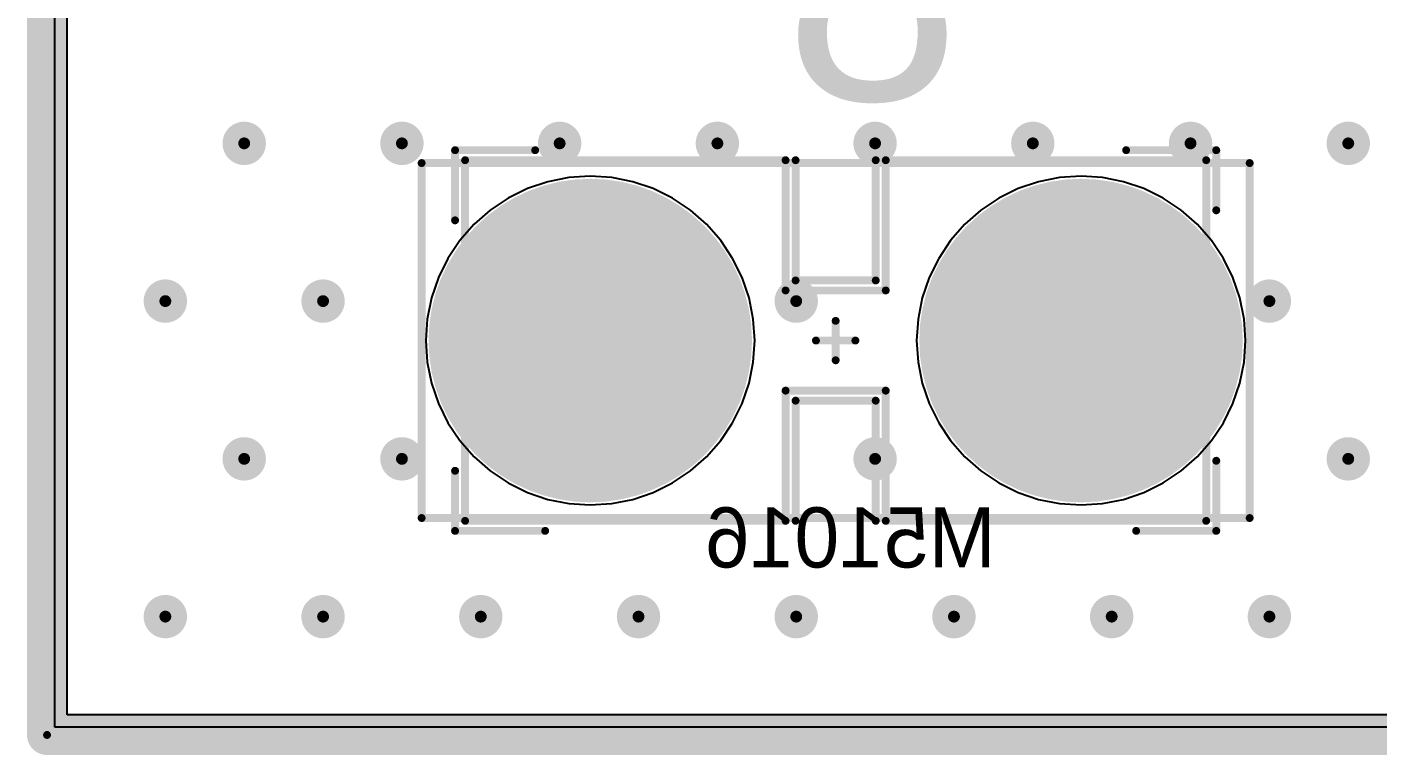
# Model space of a CAD drawing. Header units: millimetres. Extents: x 372 to 687, y 380 to 482.
# Drawn here: x 380.49 to 414.75, y 380.49 to 398.95 of the extents above; entities that cross this region are included whole.
import ezdxf

# ---------------------------------------------------------------- set-up
doc = ezdxf.new("R2010")
doc.units = ezdxf.units.MM
for name, color, linetype in [('BottomLayer', 5, 'Continuous'), ('BottomOverlay', 54, 'Continuous'), ('BottomSolder', 6, 'Continuous'), ('InternalPlane1', 76, 'Continuous'), ('InternalPlane2', 16, 'Continuous'), ('Mechanical1', 6, 'Continuous'), ('Mechanical13', 56, 'Continuous'), ('Mechanical15', 56, 'Continuous'), ('MultiLayer', 9, 'Continuous'), ('PadHoleLayer', 156, 'Continuous'), ('TopLayer', 1, 'Continuous'), ('TopOverlay', 2, 'Continuous'), ('TopSolder', 216, 'Continuous'), ('ViaHoleLayer', 16, 'Continuous')]:
    doc.layers.add(name, color=color, linetype=linetype)

# ---------------------------------------------------------------- blocks, each defined once
blk = doc.blocks.new('C___H_____900X1900X84000_403')
at = {"layer": 'BottomLayer', "const_width": 4}
for points in [[(-2, 6.223, 1), (2, 6.223, 1)], [(-2, -6.223, 1), (2, -6.223, 1)]]:
    blk.add_lwpolyline(points, format="xyb", close=True, dxfattribs=at)
at = {"layer": 'BottomSolder', "const_width": 4.102}
for points in [[(-2.051, 6.223, 1), (2.051, 6.223, 1)], [(-2.051, -6.223, 1), (2.051, -6.223, 1)]]:
    blk.add_lwpolyline(points, format="xyb", close=True, dxfattribs=at)
at = {"layer": 'InternalPlane1', "const_width": 2}
for points in [[(-1, 6.223, 1), (1, 6.223, 1)], [(-1, -6.223, 1), (1, -6.223, 1)]]:
    blk.add_lwpolyline(points, format="xyb", close=True, dxfattribs=at)
at = {"layer": 'InternalPlane2', "const_width": 2}
for points in [[(-1, 6.223, 1), (1, 6.223, 1)], [(-1, -6.223, 1), (1, -6.223, 1)]]:
    blk.add_lwpolyline(points, format="xyb", close=True, dxfattribs=at)
at = {"layer": 'Mechanical13', "const_width": 0.2}
for points in [[(4.572, 9.398), (-4.572, 9.398)], [(-4.572, 9.398), (-4.572, 9.398)], [(-4.572, 1.27), (-4.572, 9.398)], [(4.572, 1.27), (4.572, 9.398)], [(-1.27, 1.27), (-4.572, 1.27)], [(-1.27, -1.27), (-1.27, 1.27)], [(1.27, -1.27), (1.27, 1.27)], [(4.572, 1.27), (1.27, 1.27)], [(-1.27, -1.27), (-4.572, -1.27)], [(-4.572, -9.398), (-4.572, -1.27)], [(4.572, -1.27), (1.27, -1.27)], [(4.572, -9.398), (4.572, -1.27)], [(4.572, -9.398), (-4.572, -9.398)], [(4.572, -9.398), (4.572, -9.398)]]:
    blk.add_lwpolyline(points, dxfattribs=at)
at = {"layer": 'Mechanical13', "const_width": 0.1}
for points in [[(-4.622, 9.398, 1), (-4.522, 9.398, 1)], [(-4.622, 9.398, 1), (-4.522, 9.398, 1)], [(-4.622, 9.398, 1), (-4.522, 9.398, 1)], [(-4.622, 9.398, 1), (-4.522, 9.398, 1)], [(4.522, 9.398, 1), (4.622, 9.398, 1)], [(4.522, 9.398, 1), (4.622, 9.398, 1)], [(-4.622, 1.27, 1), (-4.522, 1.27, 1)], [(-4.622, 1.27, 1), (-4.522, 1.27, 1)], [(-1.32, 1.27, 1), (-1.22, 1.27, 1)], [(-1.32, 1.27, 1), (-1.22, 1.27, 1)], [(1.22, 1.27, 1), (1.32, 1.27, 1)], [(1.22, 1.27, 1), (1.32, 1.27, 1)], [(4.522, 1.27, 1), (4.622, 1.27, 1)], [(4.522, 1.27, 1), (4.622, 1.27, 1)], [(-4.622, -1.27, 1), (-4.522, -1.27, 1)], [(-4.622, -1.27, 1), (-4.522, -1.27, 1)], [(-1.32, -1.27, 1), (-1.22, -1.27, 1)], [(-1.32, -1.27, 1), (-1.22, -1.27, 1)], [(1.22, -1.27, 1), (1.32, -1.27, 1)], [(1.22, -1.27, 1), (1.32, -1.27, 1)], [(4.522, -1.27, 1), (4.622, -1.27, 1)], [(4.522, -1.27, 1), (4.622, -1.27, 1)], [(-4.622, -9.398, 1), (-4.522, -9.398, 1)], [(-4.622, -9.398, 1), (-4.522, -9.398, 1)], [(4.522, -9.398, 1), (4.622, -9.398, 1)], [(4.522, -9.398, 1), (4.622, -9.398, 1)], [(4.522, -9.398, 1), (4.622, -9.398, 1)], [(4.522, -9.398, 1), (4.622, -9.398, 1)]]:
    blk.add_lwpolyline(points, format="xyb", close=True, dxfattribs=at)
at = {"layer": 'Mechanical15', "const_width": 0.2}
for points in [[(-4.5, -10.5), (-4.5, 10.5)], [(4.5, 10.5), (-4.5, 10.5)], [(4.5, -10.5), (4.5, 10.5)], [(0, -0.5), (0, 0.5)], [(0.5, 0), (-0.5, 0)], [(4.5, -10.5), (-4.5, -10.5)]]:
    blk.add_lwpolyline(points, dxfattribs=at)
at = {"layer": 'Mechanical15', "const_width": 0.1}
for points in [[(-4.55, 10.5, 1), (-4.45, 10.5, 1)], [(-4.55, 10.5, 1), (-4.45, 10.5, 1)], [(4.45, 10.5, 1), (4.55, 10.5, 1)], [(4.45, 10.5, 1), (4.55, 10.5, 1)], [(-0.05, 0.5, 1), (0.05, 0.5, 1)], [(-0.55, 0, 1), (-0.45, 0, 1)], [(0.45, 0, 1), (0.55, 0, 1)], [(-0.05, -0.5, 1), (0.05, -0.5, 1)], [(-4.55, -10.5, 1), (-4.45, -10.5, 1)], [(-4.55, -10.5, 1), (-4.45, -10.5, 1)], [(4.45, -10.5, 1), (4.55, -10.5, 1)], [(4.45, -10.5, 1), (4.55, -10.5, 1)]]:
    blk.add_lwpolyline(points, format="xyb", close=True, dxfattribs=at)
at = {"layer": 'MultiLayer', "const_width": 4}
for points in [[(-2, 6.223, 1), (2, 6.223, 1)], [(-2, -6.223, 1), (2, -6.223, 1)]]:
    blk.add_lwpolyline(points, format="xyb", close=True, dxfattribs=at)
at = {"layer": 'PadHoleLayer', "const_width": 1.6}
for points in [[(-0.8, 6.223, 1), (0.8, 6.223, 1)], [(-0.8, -6.223, 1), (0.8, -6.223, 1)]]:
    blk.add_lwpolyline(points, format="xyb", close=True, dxfattribs=at)
at = {"layer": 'TopLayer', "const_width": 4}
for points in [[(-2, 6.223, 1), (2, 6.223, 1)], [(-2, -6.223, 1), (2, -6.223, 1)]]:
    blk.add_lwpolyline(points, format="xyb", close=True, dxfattribs=at)
at = {"layer": 'TopOverlay', "const_width": 0.2}
for points in [[(-3.302, 9.652), (-4.826, 9.652)], [(-4.826, 7.366), (-4.826, 9.652)], [(4.826, 9.652), (3.048, 9.652)], [(4.826, 7.62), (4.826, 9.652)], [(-1.524, 1.016), (-4.572, 1.016)], [(-1.524, -1.016), (-1.524, 1.016)], [(1.524, -1.016), (1.524, 1.016)], [(4.572, 1.016), (1.524, 1.016)], [(-1.524, -1.016), (-4.572, -1.016)], [(4.572, -1.016), (1.524, -1.016)], [(-4.826, -9.652), (-4.826, -7.62)], [(4.826, -9.652), (4.826, -7.366)], [(-3.048, -9.652), (-4.826, -9.652)], [(4.826, -9.652), (3.302, -9.652)]]:
    blk.add_lwpolyline(points, dxfattribs=at)
at = {"layer": 'TopOverlay', "const_width": 0.1}
for points in [[(-4.876, 9.652, 1), (-4.776, 9.652, 1)], [(-4.876, 9.652, 1), (-4.776, 9.652, 1)], [(-3.352, 9.652, 1), (-3.252, 9.652, 1)], [(2.998, 9.652, 1), (3.098, 9.652, 1)], [(4.776, 9.652, 1), (4.876, 9.652, 1)], [(4.776, 9.652, 1), (4.876, 9.652, 1)], [(4.776, 7.62, 1), (4.876, 7.62, 1)], [(-4.876, 7.366, 1), (-4.776, 7.366, 1)], [(-4.622, 1.016, 1), (-4.522, 1.016, 1)], [(-1.574, 1.016, 1), (-1.474, 1.016, 1)], [(-1.574, 1.016, 1), (-1.474, 1.016, 1)], [(1.474, 1.016, 1), (1.574, 1.016, 1)], [(1.474, 1.016, 1), (1.574, 1.016, 1)], [(4.522, 1.016, 1), (4.622, 1.016, 1)], [(-4.622, -1.016, 1), (-4.522, -1.016, 1)], [(-1.574, -1.016, 1), (-1.474, -1.016, 1)], [(-1.574, -1.016, 1), (-1.474, -1.016, 1)], [(1.474, -1.016, 1), (1.574, -1.016, 1)], [(1.474, -1.016, 1), (1.574, -1.016, 1)], [(4.522, -1.016, 1), (4.622, -1.016, 1)], [(-4.876, -7.62, 1), (-4.776, -7.62, 1)], [(4.776, -7.366, 1), (4.876, -7.366, 1)], [(-4.876, -9.652, 1), (-4.776, -9.652, 1)], [(-4.876, -9.652, 1), (-4.776, -9.652, 1)], [(-3.098, -9.652, 1), (-2.998, -9.652, 1)], [(3.252, -9.652, 1), (3.352, -9.652, 1)], [(4.776, -9.652, 1), (4.876, -9.652, 1)], [(4.776, -9.652, 1), (4.876, -9.652, 1)]]:
    blk.add_lwpolyline(points, format="xyb", close=True, dxfattribs=at)
at = {"layer": 'TopSolder', "const_width": 4.102}
for points in [[(-2.051, 6.223, 1), (2.051, 6.223, 1)], [(-2.051, -6.223, 1), (2.051, -6.223, 1)]]:
    blk.add_lwpolyline(points, format="xyb", close=True, dxfattribs=at)

msp = doc.modelspace()

# ---------------------------------------------------------------- linework, layer by layer
at = {"layer": 'BottomLayer'}
for p, q in [((381.2, 381.2), (381.2, 480.8)), ((394.233, 395.133), (393.698, 395.027)), ((394.777, 395.169), (394.233, 395.133)), ((395.321, 395.133), (394.777, 395.169)), ((395.856, 395.027), (395.321, 395.133)), ((406.679, 395.133), (406.144, 395.027)), ((407.223, 395.169), (406.679, 395.133)), ((407.767, 395.133), (407.223, 395.169)), ((408.302, 395.027), (407.767, 395.133)), ((393.182, 394.852), (392.693, 394.61)), ((393.698, 395.027), (393.182, 394.852)), ((396.372, 394.852), (395.856, 395.027)), ((396.861, 394.61), (396.372, 394.852)), ((405.628, 394.852), (405.139, 394.61)), ((406.144, 395.027), (405.628, 394.852)), ((408.818, 394.852), (408.302, 395.027)), ((409.307, 394.61), (408.818, 394.852)), ((392.693, 394.61), (392.239, 394.307)), ((397.315, 394.307), (396.861, 394.61)), ((405.139, 394.61), (404.685, 394.307)), ((409.761, 394.307), (409.307, 394.61)), ((392.239, 394.307), (391.829, 393.948)), ((397.725, 393.948), (397.315, 394.307)), ((404.685, 394.307), (404.275, 393.948)), ((410.171, 393.948), (409.761, 394.307)), ((391.829, 393.948), (391.47, 393.538)), ((398.084, 393.538), (397.725, 393.948)), ((404.275, 393.948), (403.916, 393.538)), ((410.53, 393.538), (410.171, 393.948)), ((391.47, 393.538), (391.167, 393.084)), ((398.387, 393.084), (398.084, 393.538)), ((403.916, 393.538), (403.613, 393.084)), ((410.833, 393.084), (410.53, 393.538)), ((391.167, 393.084), (390.925, 392.595)), ((398.629, 392.595), (398.387, 393.084)), ((403.613, 393.084), (403.371, 392.595)), ((411.075, 392.595), (410.833, 393.084)), ((390.925, 392.595), (390.75, 392.079)), ((398.804, 392.079), (398.629, 392.595)), ((403.371, 392.595), (403.196, 392.079)), ((411.25, 392.079), (411.075, 392.595)), ((390.75, 392.079), (390.644, 391.544)), ((398.91, 391.544), (398.804, 392.079)), ((403.196, 392.079), (403.09, 391.544)), ((411.356, 391.544), (411.25, 392.079)), ((390.644, 391.544), (390.608, 391)), ((398.946, 391), (398.91, 391.544)), ((403.09, 391.544), (403.054, 391)), ((411.392, 391), (411.356, 391.544)), ((390.608, 391), (390.644, 390.456)), ((398.91, 390.456), (398.946, 391)), ((403.054, 391), (403.09, 390.456)), ((411.356, 390.456), (411.392, 391)), ((390.644, 390.456), (390.75, 389.921)), ((398.804, 389.921), (398.91, 390.456)), ((403.09, 390.456), (403.196, 389.921)), ((411.25, 389.921), (411.356, 390.456)), ((390.75, 389.921), (390.925, 389.405)), ((398.629, 389.405), (398.804, 389.921)), ((403.196, 389.921), (403.371, 389.405)), ((411.075, 389.405), (411.25, 389.921)), ((390.925, 389.405), (391.167, 388.916)), ((398.387, 388.916), (398.629, 389.405)), ((403.371, 389.405), (403.613, 388.916)), ((410.833, 388.916), (411.075, 389.405)), ((391.167, 388.916), (391.47, 388.462)), ((398.084, 388.462), (398.387, 388.916)), ((403.613, 388.916), (403.916, 388.462)), ((410.53, 388.462), (410.833, 388.916)), ((391.47, 388.462), (391.829, 388.052)), ((397.725, 388.052), (398.084, 388.462)), ((403.916, 388.462), (404.275, 388.052)), ((410.171, 388.052), (410.53, 388.462)), ((391.829, 388.052), (392.239, 387.693)), ((397.315, 387.693), (397.725, 388.052)), ((404.275, 388.052), (404.685, 387.693)), ((409.761, 387.693), (410.171, 388.052)), ((392.239, 387.693), (392.693, 387.39)), ((396.861, 387.39), (397.315, 387.693)), ((404.685, 387.693), (405.139, 387.39)), ((409.307, 387.39), (409.761, 387.693)), ((392.693, 387.39), (393.182, 387.148)), ((396.372, 387.148), (396.861, 387.39)), ((405.139, 387.39), (405.628, 387.148)), ((408.818, 387.148), (409.307, 387.39)), ((393.182, 387.148), (393.698, 386.973)), ((393.698, 386.973), (394.233, 386.867)), ((394.233, 386.867), (394.777, 386.831)), ((394.777, 386.831), (395.321, 386.867)), ((395.321, 386.867), (395.856, 386.973)), ((395.856, 386.973), (396.372, 387.148)), ((405.628, 387.148), (406.144, 386.973)), ((406.144, 386.973), (406.679, 386.867)), ((406.679, 386.867), (407.223, 386.831)), ((407.223, 386.831), (407.767, 386.867)), ((407.767, 386.867), (408.302, 386.973)), ((408.302, 386.973), (408.818, 387.148)), ((680.8, 381.2), (381.2, 381.2))]:
    msp.add_line(p, q, dxfattribs=at)
at = {"layer": 'BottomLayer', "const_width": 0.3}
for points in [[(385.85, 396, 1), (386.15, 396, 1)], [(389.85, 396, 1), (390.15, 396, 1)], [(393.85, 396, 1), (394.15, 396, 1)], [(397.85, 396, 1), (398.15, 396, 1)], [(401.85, 396, 1), (402.15, 396, 1)], [(405.85, 396, 1), (406.15, 396, 1)], [(409.85, 396, 1), (410.15, 396, 1)], [(413.85, 396, 1), (414.15, 396, 1)], [(383.85, 392, 1), (384.15, 392, 1)], [(387.85, 392, 1), (388.15, 392, 1)], [(399.85, 392, 1), (400.15, 392, 1)], [(411.85, 392, 1), (412.15, 392, 1)], [(385.85, 388, 1), (386.15, 388, 1)], [(389.85, 388, 1), (390.15, 388, 1)], [(401.85, 388, 1), (402.15, 388, 1)], [(413.85, 388, 1), (414.15, 388, 1)], [(383.85, 384, 1), (384.15, 384, 1)], [(387.85, 384, 1), (388.15, 384, 1)], [(391.85, 384, 1), (392.15, 384, 1)], [(395.85, 384, 1), (396.15, 384, 1)], [(399.85, 384, 1), (400.15, 384, 1)], [(403.85, 384, 1), (404.15, 384, 1)], [(407.85, 384, 1), (408.15, 384, 1)], [(411.85, 384, 1), (412.15, 384, 1)]]:
    msp.add_lwpolyline(points, format="xyb", close=True, dxfattribs=at)
at = {"layer": 'InternalPlane1'}
for p, q in [((381.51, 381.51), (381.51, 480.49)), ((680.49, 381.51), (381.51, 381.51))]:
    msp.add_line(p, q, dxfattribs=at)
at = {"layer": 'InternalPlane1', "const_width": 1.016}
for points in [[(381, 381), (381, 481)], [(381, 381), (681, 381)]]:
    msp.add_lwpolyline(points, dxfattribs=at)
at = {"layer": 'InternalPlane1'}
for points, const_width in [([(385.725, 396, 1), (386.275, 396, 1)], 0.55), ([(389.725, 396, 1), (390.275, 396, 1)], 0.55), ([(393.725, 396, 1), (394.275, 396, 1)], 0.55), ([(397.725, 396, 1), (398.275, 396, 1)], 0.55), ([(401.725, 396, 1), (402.275, 396, 1)], 0.55), ([(405.725, 396, 1), (406.275, 396, 1)], 0.55), ([(409.725, 396, 1), (410.275, 396, 1)], 0.55), ([(413.725, 396, 1), (414.275, 396, 1)], 0.55), ([(383.725, 392, 1), (384.275, 392, 1)], 0.55), ([(387.725, 392, 1), (388.275, 392, 1)], 0.55), ([(399.725, 392, 1), (400.275, 392, 1)], 0.55), ([(411.725, 392, 1), (412.275, 392, 1)], 0.55), ([(385.725, 388, 1), (386.275, 388, 1)], 0.55), ([(389.725, 388, 1), (390.275, 388, 1)], 0.55), ([(401.725, 388, 1), (402.275, 388, 1)], 0.55), ([(413.725, 388, 1), (414.275, 388, 1)], 0.55), ([(383.725, 384, 1), (384.275, 384, 1)], 0.55), ([(387.725, 384, 1), (388.275, 384, 1)], 0.55), ([(391.725, 384, 1), (392.275, 384, 1)], 0.55), ([(395.725, 384, 1), (396.275, 384, 1)], 0.55), ([(399.725, 384, 1), (400.275, 384, 1)], 0.55), ([(403.725, 384, 1), (404.275, 384, 1)], 0.55), ([(407.725, 384, 1), (408.275, 384, 1)], 0.55), ([(411.725, 384, 1), (412.275, 384, 1)], 0.55), ([(380.746, 381, 1), (381.254, 381, 1)], 0.508), ([(380.746, 381, 1), (381.254, 381, 1)], 0.508)]:
    msp.add_lwpolyline(points, format="xyb", close=True, dxfattribs=dict(at, const_width=const_width))
at = {"layer": 'InternalPlane2'}
for p, q in [((381.51, 381.51), (381.51, 480.49)), ((680.49, 381.51), (381.51, 381.51))]:
    msp.add_line(p, q, dxfattribs=at)
at = {"layer": 'InternalPlane2', "const_width": 1.016}
for points in [[(381, 381), (381, 481)], [(381, 381), (681, 381)]]:
    msp.add_lwpolyline(points, dxfattribs=at)
at = {"layer": 'InternalPlane2'}
for points, const_width in [([(385.725, 396, 1), (386.275, 396, 1)], 0.55), ([(389.725, 396, 1), (390.275, 396, 1)], 0.55), ([(393.725, 396, 1), (394.275, 396, 1)], 0.55), ([(397.725, 396, 1), (398.275, 396, 1)], 0.55), ([(401.725, 396, 1), (402.275, 396, 1)], 0.55), ([(405.725, 396, 1), (406.275, 396, 1)], 0.55), ([(409.725, 396, 1), (410.275, 396, 1)], 0.55), ([(413.725, 396, 1), (414.275, 396, 1)], 0.55), ([(383.725, 392, 1), (384.275, 392, 1)], 0.55), ([(387.725, 392, 1), (388.275, 392, 1)], 0.55), ([(399.725, 392, 1), (400.275, 392, 1)], 0.55), ([(411.725, 392, 1), (412.275, 392, 1)], 0.55), ([(385.725, 388, 1), (386.275, 388, 1)], 0.55), ([(389.725, 388, 1), (390.275, 388, 1)], 0.55), ([(401.725, 388, 1), (402.275, 388, 1)], 0.55), ([(413.725, 388, 1), (414.275, 388, 1)], 0.55), ([(383.725, 384, 1), (384.275, 384, 1)], 0.55), ([(387.725, 384, 1), (388.275, 384, 1)], 0.55), ([(391.725, 384, 1), (392.275, 384, 1)], 0.55), ([(395.725, 384, 1), (396.275, 384, 1)], 0.55), ([(399.725, 384, 1), (400.275, 384, 1)], 0.55), ([(403.725, 384, 1), (404.275, 384, 1)], 0.55), ([(407.725, 384, 1), (408.275, 384, 1)], 0.55), ([(411.725, 384, 1), (412.275, 384, 1)], 0.55), ([(380.746, 381, 1), (381.254, 381, 1)], 0.508), ([(380.746, 381, 1), (381.254, 381, 1)], 0.508)]:
    msp.add_lwpolyline(points, format="xyb", close=True, dxfattribs=dict(at, const_width=const_width))
at = {"layer": 'Mechanical1', "const_width": 0.2}
for points in [[(381, 381), (381, 481)], [(381, 381), (681, 381)]]:
    msp.add_lwpolyline(points, dxfattribs=at)
at = {"layer": 'Mechanical1', "const_width": 0.1}
msp.add_lwpolyline([(380.95, 381, 1), (381.05, 381, 1)], format="xyb", close=True, dxfattribs=at)
msp.add_lwpolyline([(380.95, 381, 1), (381.05, 381, 1)], format="xyb", close=True, dxfattribs=at)
at = {"layer": 'MultiLayer', "const_width": 0.3}
for points in [[(385.85, 396, 1), (386.15, 396, 1)], [(389.85, 396, 1), (390.15, 396, 1)], [(393.85, 396, 1), (394.15, 396, 1)], [(397.85, 396, 1), (398.15, 396, 1)], [(401.85, 396, 1), (402.15, 396, 1)], [(405.85, 396, 1), (406.15, 396, 1)], [(409.85, 396, 1), (410.15, 396, 1)], [(413.85, 396, 1), (414.15, 396, 1)], [(383.85, 392, 1), (384.15, 392, 1)], [(387.85, 392, 1), (388.15, 392, 1)], [(399.85, 392, 1), (400.15, 392, 1)], [(411.85, 392, 1), (412.15, 392, 1)], [(385.85, 388, 1), (386.15, 388, 1)], [(389.85, 388, 1), (390.15, 388, 1)], [(401.85, 388, 1), (402.15, 388, 1)], [(413.85, 388, 1), (414.15, 388, 1)], [(383.85, 384, 1), (384.15, 384, 1)], [(387.85, 384, 1), (388.15, 384, 1)], [(391.85, 384, 1), (392.15, 384, 1)], [(395.85, 384, 1), (396.15, 384, 1)], [(399.85, 384, 1), (400.15, 384, 1)], [(403.85, 384, 1), (404.15, 384, 1)], [(407.85, 384, 1), (408.15, 384, 1)], [(411.85, 384, 1), (412.15, 384, 1)]]:
    msp.add_lwpolyline(points, format="xyb", close=True, dxfattribs=at)
at = {"layer": 'TopLayer'}
for p, q in [((381.2, 381.2), (381.2, 480.8)), ((394.233, 395.133), (393.698, 395.027)), ((394.777, 395.169), (394.233, 395.133)), ((395.321, 395.133), (394.777, 395.169)), ((395.856, 395.027), (395.321, 395.133)), ((406.679, 395.133), (406.144, 395.027)), ((407.223, 395.169), (406.679, 395.133)), ((407.767, 395.133), (407.223, 395.169)), ((408.302, 395.027), (407.767, 395.133)), ((393.182, 394.852), (392.693, 394.61)), ((393.698, 395.027), (393.182, 394.852)), ((396.372, 394.852), (395.856, 395.027)), ((396.861, 394.61), (396.372, 394.852)), ((405.628, 394.852), (405.139, 394.61)), ((406.144, 395.027), (405.628, 394.852)), ((408.818, 394.852), (408.302, 395.027)), ((409.307, 394.61), (408.818, 394.852)), ((392.693, 394.61), (392.239, 394.307)), ((397.315, 394.307), (396.861, 394.61)), ((405.139, 394.61), (404.685, 394.307)), ((409.761, 394.307), (409.307, 394.61)), ((392.239, 394.307), (391.829, 393.948)), ((397.725, 393.948), (397.315, 394.307)), ((404.685, 394.307), (404.275, 393.948)), ((410.171, 393.948), (409.761, 394.307)), ((391.829, 393.948), (391.47, 393.538)), ((398.084, 393.538), (397.725, 393.948)), ((404.275, 393.948), (403.916, 393.538)), ((410.53, 393.538), (410.171, 393.948)), ((391.47, 393.538), (391.167, 393.084)), ((398.387, 393.084), (398.084, 393.538)), ((403.916, 393.538), (403.613, 393.084)), ((410.833, 393.084), (410.53, 393.538)), ((391.167, 393.084), (390.925, 392.595)), ((398.629, 392.595), (398.387, 393.084)), ((403.613, 393.084), (403.371, 392.595)), ((411.075, 392.595), (410.833, 393.084)), ((390.925, 392.595), (390.75, 392.079)), ((398.804, 392.079), (398.629, 392.595)), ((403.371, 392.595), (403.196, 392.079)), ((411.25, 392.079), (411.075, 392.595)), ((390.75, 392.079), (390.644, 391.544)), ((398.91, 391.544), (398.804, 392.079)), ((403.196, 392.079), (403.09, 391.544)), ((411.356, 391.544), (411.25, 392.079)), ((390.644, 391.544), (390.608, 391)), ((398.946, 391), (398.91, 391.544)), ((403.09, 391.544), (403.054, 391)), ((411.392, 391), (411.356, 391.544)), ((390.608, 391), (390.644, 390.456)), ((398.91, 390.456), (398.946, 391)), ((403.054, 391), (403.09, 390.456)), ((411.356, 390.456), (411.392, 391)), ((390.644, 390.456), (390.75, 389.921)), ((398.804, 389.921), (398.91, 390.456)), ((403.09, 390.456), (403.196, 389.921)), ((411.25, 389.921), (411.356, 390.456)), ((390.75, 389.921), (390.925, 389.405)), ((398.629, 389.405), (398.804, 389.921)), ((403.196, 389.921), (403.371, 389.405)), ((411.075, 389.405), (411.25, 389.921)), ((390.925, 389.405), (391.167, 388.916)), ((398.387, 388.916), (398.629, 389.405)), ((403.371, 389.405), (403.613, 388.916)), ((410.833, 388.916), (411.075, 389.405)), ((391.167, 388.916), (391.47, 388.462)), ((398.084, 388.462), (398.387, 388.916)), ((403.613, 388.916), (403.916, 388.462)), ((410.53, 388.462), (410.833, 388.916)), ((391.47, 388.462), (391.829, 388.052)), ((397.725, 388.052), (398.084, 388.462)), ((403.916, 388.462), (404.275, 388.052)), ((410.171, 388.052), (410.53, 388.462)), ((391.829, 388.052), (392.239, 387.693)), ((397.315, 387.693), (397.725, 388.052)), ((404.275, 388.052), (404.685, 387.693)), ((409.761, 387.693), (410.171, 388.052)), ((392.239, 387.693), (392.693, 387.39)), ((396.861, 387.39), (397.315, 387.693)), ((404.685, 387.693), (405.139, 387.39)), ((409.307, 387.39), (409.761, 387.693)), ((392.693, 387.39), (393.182, 387.148)), ((396.372, 387.148), (396.861, 387.39)), ((405.139, 387.39), (405.628, 387.148)), ((408.818, 387.148), (409.307, 387.39)), ((393.182, 387.148), (393.698, 386.973)), ((393.698, 386.973), (394.233, 386.867)), ((394.233, 386.867), (394.777, 386.831)), ((394.777, 386.831), (395.321, 386.867)), ((395.321, 386.867), (395.856, 386.973)), ((395.856, 386.973), (396.372, 387.148)), ((405.628, 387.148), (406.144, 386.973)), ((406.144, 386.973), (406.679, 386.867)), ((406.679, 386.867), (407.223, 386.831)), ((407.223, 386.831), (407.767, 386.867)), ((407.767, 386.867), (408.302, 386.973)), ((408.302, 386.973), (408.818, 387.148)), ((680.8, 381.2), (381.2, 381.2))]:
    msp.add_line(p, q, dxfattribs=at)
at = {"layer": 'TopLayer', "const_width": 0.3}
for points in [[(385.85, 396, 1), (386.15, 396, 1)], [(389.85, 396, 1), (390.15, 396, 1)], [(393.85, 396, 1), (394.15, 396, 1)], [(397.85, 396, 1), (398.15, 396, 1)], [(401.85, 396, 1), (402.15, 396, 1)], [(405.85, 396, 1), (406.15, 396, 1)], [(409.85, 396, 1), (410.15, 396, 1)], [(413.85, 396, 1), (414.15, 396, 1)], [(383.85, 392, 1), (384.15, 392, 1)], [(387.85, 392, 1), (388.15, 392, 1)], [(399.85, 392, 1), (400.15, 392, 1)], [(411.85, 392, 1), (412.15, 392, 1)], [(385.85, 388, 1), (386.15, 388, 1)], [(389.85, 388, 1), (390.15, 388, 1)], [(401.85, 388, 1), (402.15, 388, 1)], [(413.85, 388, 1), (414.15, 388, 1)], [(383.85, 384, 1), (384.15, 384, 1)], [(387.85, 384, 1), (388.15, 384, 1)], [(391.85, 384, 1), (392.15, 384, 1)], [(395.85, 384, 1), (396.15, 384, 1)], [(399.85, 384, 1), (400.15, 384, 1)], [(403.85, 384, 1), (404.15, 384, 1)], [(407.85, 384, 1), (408.15, 384, 1)], [(411.85, 384, 1), (412.15, 384, 1)]]:
    msp.add_lwpolyline(points, format="xyb", close=True, dxfattribs=at)
at = {"layer": 'ViaHoleLayer', "const_width": 0.15}
for points in [[(385.925, 396, 1), (386.075, 396, 1)], [(389.925, 396, 1), (390.075, 396, 1)], [(393.925, 396, 1), (394.075, 396, 1)], [(397.925, 396, 1), (398.075, 396, 1)], [(401.925, 396, 1), (402.075, 396, 1)], [(405.925, 396, 1), (406.075, 396, 1)], [(409.925, 396, 1), (410.075, 396, 1)], [(413.925, 396, 1), (414.075, 396, 1)], [(383.925, 392, 1), (384.075, 392, 1)], [(387.925, 392, 1), (388.075, 392, 1)], [(399.925, 392, 1), (400.075, 392, 1)], [(411.925, 392, 1), (412.075, 392, 1)], [(385.925, 388, 1), (386.075, 388, 1)], [(389.925, 388, 1), (390.075, 388, 1)], [(401.925, 388, 1), (402.075, 388, 1)], [(413.925, 388, 1), (414.075, 388, 1)], [(383.925, 384, 1), (384.075, 384, 1)], [(387.925, 384, 1), (388.075, 384, 1)], [(391.925, 384, 1), (392.075, 384, 1)], [(395.925, 384, 1), (396.075, 384, 1)], [(399.925, 384, 1), (400.075, 384, 1)], [(403.925, 384, 1), (404.075, 384, 1)], [(407.925, 384, 1), (408.075, 384, 1)], [(411.925, 384, 1), (412.075, 384, 1)]]:
    msp.add_lwpolyline(points, format="xyb", close=True, dxfattribs=at)

# ---------------------------------------------------------------- block references
at = {"rotation": 270}
msp.add_blockref('C___H_____900X1900X84000_403', (401, 391), dxfattribs=at)

# ---------------------------------------------------------------- texts
at = {"layer": 'BottomOverlay', "text_generation_flag": 2}
msp.add_text('M51016', height=1.524, dxfattribs=at).set_placement((405.054, 385.246))
at = {"layer": 'TopOverlay'}
msp.add_text('8', height=6, rotation=360, dxfattribs=at).set_placement((399.7, 397.1))

doc.saveas('drawing.dxf')
